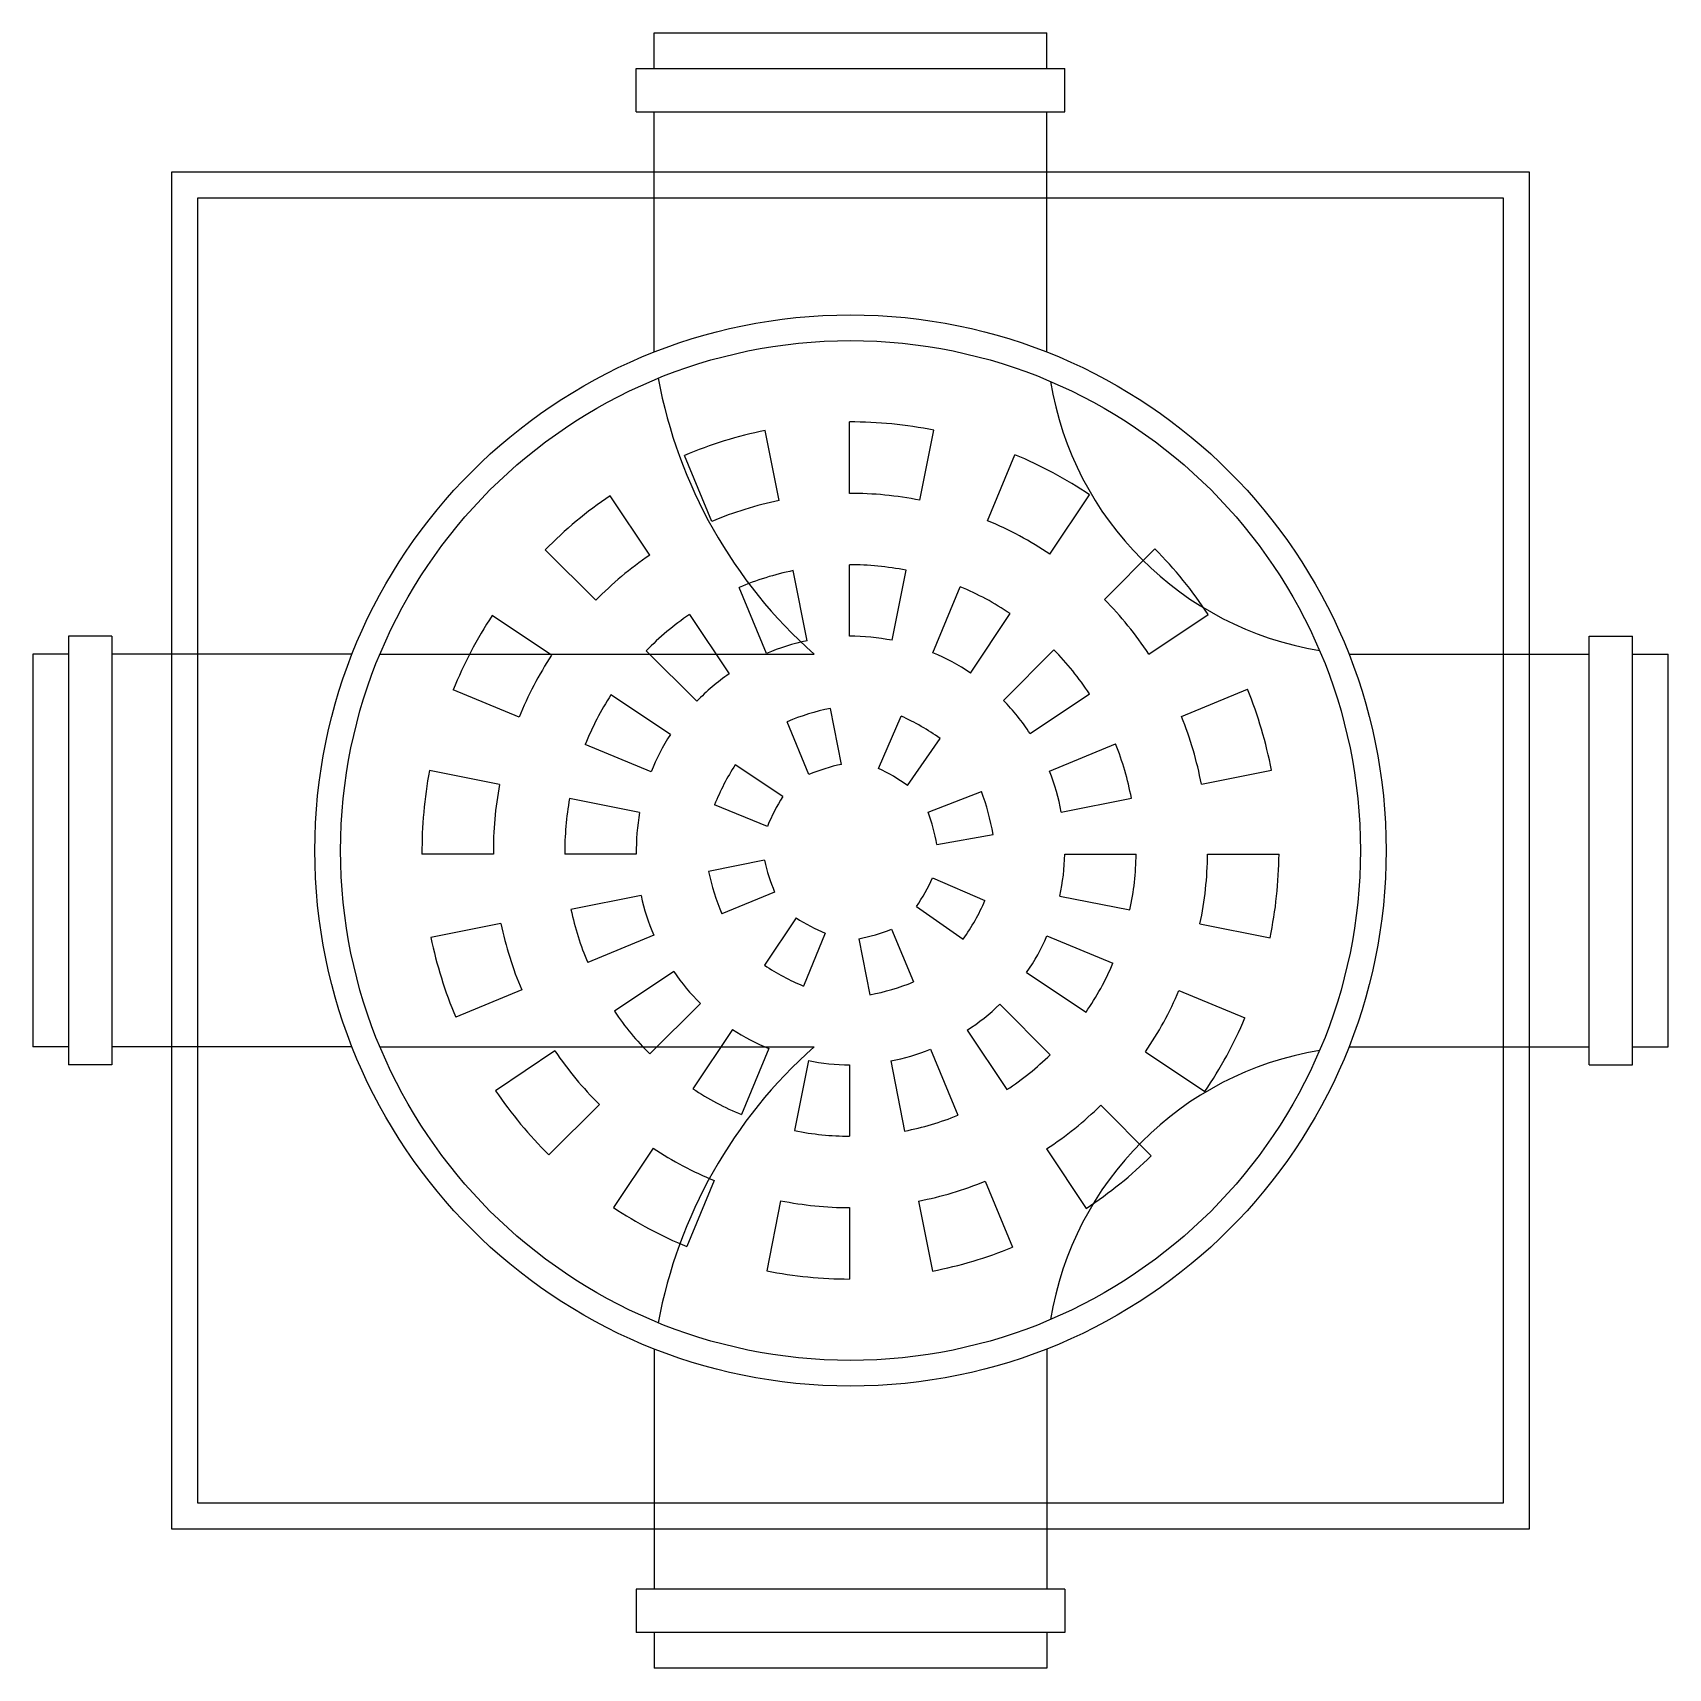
# Model space of a CAD drawing. Header units: millimetres. Extents: x 1963.272 to 1963.73, y 1849.725 to 1850.183.
import ezdxf

# ---------------------------------------------------------------- set-up
doc = ezdxf.new("R2010")
doc.units = ezdxf.units.MM

msp = doc.modelspace()

# ---------------------------------------------------------------- linework, layer by layer
for p, q in [((1963.44609378144, 1850.172835865002), (1963.44609378144, 1850.182835864999)), ((1963.44609378144, 1850.182835864999), (1963.556093781413, 1850.182835864999)), ((1963.556093781413, 1850.172835865002), (1963.556093781413, 1850.182835864999)), ((1963.441093781441, 1850.172835865002), (1963.44609378144, 1850.172835865002)), ((1963.441093781441, 1850.160687621723), (1963.441093781441, 1850.172835865002)), ((1963.44609378144, 1850.172835865002), (1963.556093781413, 1850.172835865002)), ((1963.556093781413, 1850.172835865002), (1963.561093781411, 1850.172835865002)), ((1963.561093781411, 1850.160687621723), (1963.561093781411, 1850.172835865002)), ((1963.441093781441, 1850.160687621723), (1963.44609378144, 1850.160687621723)), ((1963.44609378144, 1850.093388722374), (1963.44609378144, 1850.160687621723)), ((1963.44609378144, 1850.160687621723), (1963.556093781413, 1850.160687621723)), ((1963.556093781412, 1850.093388722374), (1963.556093781413, 1850.160687621723)), ((1963.556093781413, 1850.160687621723), (1963.561093781411, 1850.160687621723)), ((1963.500826896036, 1850.053835508859), (1963.500826896036, 1850.073835568216)), ((1963.48113137571, 1850.051823121099), (1963.477229534498, 1850.071439001516)), ((1963.520542936797, 1850.051926284283), (1963.524444743842, 1850.071541992937)), ((1963.46223468205, 1850.045976900351), (1963.454580882663, 1850.064454806635)), ((1963.539498021945, 1850.046167410584), (1963.547151697496, 1850.064645017903)), ((1963.444878749391, 1850.036539372623), (1963.433767053222, 1850.053169201142)), ((1963.556941204818, 1850.036788051833), (1963.568052666086, 1850.053417528799)), ((1963.429738222926, 1850.023895727053), (1963.415595592646, 1850.038038357333)), ((1963.572184396128, 1850.024164554034), (1963.586326702795, 1850.038306860701)), ((1963.488935127678, 1850.012591010638), (1963.485033234307, 1850.032207153276)), ((1963.500826896036, 1850.013835271431), (1963.500826896036, 1850.033835419824)), ((1963.512739321492, 1850.012694860884), (1963.516641129447, 1850.032310574107)), ((1963.47754254232, 1850.009020456476), (1963.469888546809, 1850.027498836243)), ((1963.524190657034, 1850.009212162611), (1963.531844342942, 1850.027689794932)), ((1963.417393383335, 1850.008555544817), (1963.400763293017, 1850.019667415913)), ((1963.455990591322, 1850.019909325953), (1963.467102724799, 1850.003278842957)), ((1963.534718169064, 1850.003528928459), (1963.545829715245, 1850.020158532507)), ((1963.584631536045, 1850.008803524156), (1963.601261274792, 1850.01991516034)), ((1963.282093781424, 1850.013835864984), (1963.282093781424, 1850.008835864985)), ((1963.294242024702, 1850.013835864984), (1963.282093781424, 1850.013835864984)), ((1963.294242024702, 1850.013835864984), (1963.294242024702, 1850.008835864985)), ((1963.70794553815, 1850.013835864984), (1963.720093781429, 1850.013835864984)), ((1963.70794553815, 1850.008835864985), (1963.70794553815, 1850.013835864984)), ((1963.720093781429, 1850.008835864985), (1963.720093781429, 1850.013835864984)), ((1963.282093781424, 1850.008835864985), (1963.272093781426, 1850.008835864985)), ((1963.272093781426, 1850.008835864985), (1963.272093781426, 1849.898835865013)), ((1963.282093781424, 1850.008835864985), (1963.282093781424, 1849.898835865013)), ((1963.361540924051, 1850.008835864985), (1963.294242024702, 1850.008835864985)), ((1963.294242024702, 1850.008835864985), (1963.294242024702, 1849.898835865013)), ((1963.369337136284, 1850.008835864985), (1963.490901791702, 1850.008835864985)), ((1963.458024472918, 1849.99560947706), (1963.443881100553, 1850.009752849425)), ((1963.543899440691, 1849.995879598598), (1963.558042003936, 1850.010022161842)), ((1963.640646638801, 1850.008835864985), (1963.70794553815, 1850.008835864985)), ((1963.70794553815, 1849.898835865013), (1963.70794553815, 1850.008835864985)), ((1963.720093781429, 1850.008835864985), (1963.730093781426, 1850.008835864985)), ((1963.720093781429, 1849.898835865013), (1963.720093781429, 1850.008835864985)), ((1963.730093781426, 1849.898835865013), (1963.730093781426, 1850.008835864985)), ((1963.408308122651, 1849.991129584653), (1963.389829678869, 1849.998783606679)), ((1963.450654960315, 1849.986330869614), (1963.434023822721, 1849.997443440479)), ((1963.551371365501, 1849.986579788704), (1963.568001624041, 1849.997691772204)), ((1963.593803065108, 1849.99131904415), (1963.612281209898, 1849.998972942329)), ((1963.498579539134, 1849.977949358644), (1963.495458024436, 1849.993642272755)), ((1963.508898018836, 1849.976794110425), (1963.515293619741, 1849.991462103784)), ((1963.489465470846, 1849.975092915315), (1963.483342274438, 1849.989875619128)), ((1963.445266716754, 1849.97582083373), (1963.426786993044, 1849.983475385919)), ((1963.517067093541, 1849.972046227405), (1963.526201484076, 1849.985184797282)), ((1963.556845667133, 1849.976010788678), (1963.575324643229, 1849.983665031197)), ((1963.482131001403, 1849.968943647478), (1963.468826091327, 1849.97783370417)), ((1963.402813762941, 1849.972303078281), (1963.383197137001, 1849.976205067787)), ((1963.599354515086, 1849.9724054159), (1963.618970969242, 1849.976307371236)), ((1963.442048855782, 1849.96449873308), (1963.422430849094, 1849.968400997233)), ((1963.522848460675, 1849.964533979929), (1963.537742528858, 1849.9703833889)), ((1963.560120109476, 1849.964601207398), (1963.579737686623, 1849.96850338611)), ((1963.477820406554, 1849.96053561877), (1963.463036627586, 1849.966659260522)), ((1963.52525433758, 1849.955526588886), (1963.54100306177, 1849.958357856706)), ((1963.401099073827, 1849.952807053943), (1963.381098191725, 1849.952807053943)), ((1963.44110260251, 1849.952807053943), (1963.421100397026, 1849.952807053943)), ((1963.477012363092, 1849.951090771824), (1963.461318301375, 1849.947969028854)), ((1963.561084960343, 1849.952807053943), (1963.581087165826, 1849.952807053943)), ((1963.601088489025, 1849.952807053943), (1963.621089371128, 1849.952807053943)), ((1963.524089152864, 1849.946200173443), (1963.538755793696, 1849.939805162272)), ((1963.442440846882, 1849.941193346684), (1963.422823269736, 1849.937291167971)), ((1963.479852650445, 1849.942210788444), (1963.465069469568, 1849.936087394429)), ((1963.559724682683, 1849.941091555768), (1963.579342689371, 1849.937189291614)), ((1963.519546191615, 1849.938144482754), (1963.532683274573, 1849.929011125977)), ((1963.403206441273, 1849.933389138181), (1963.383589987116, 1849.929487182845)), ((1963.485870617062, 1849.934991109902), (1963.476981380116, 1849.921687426663)), ((1963.512574692311, 1849.93181352155), (1963.518697763645, 1849.917031119691)), ((1963.598959775526, 1849.933287210566), (1963.618576401464, 1849.92938522106)), ((1963.445991206073, 1849.930093367458), (1963.427512229977, 1849.92243912494)), ((1963.494044945041, 1849.930665256059), (1963.487921996315, 1849.915883150202)), ((1963.5034096666, 1849.929125062335), (1963.506531245058, 1849.913431827671)), ((1963.556115197903, 1849.929905889469), (1963.574594921613, 1849.922251337279)), ((1963.451601942057, 1849.919915991241), (1963.434971683517, 1849.908804007742)), ((1963.550417352286, 1849.919671770432), (1963.567048489881, 1849.908559199567)), ((1963.409033808098, 1849.914785111987), (1963.390555663309, 1849.907131213807)), ((1963.593073792007, 1849.914597138545), (1963.611552235788, 1849.906943116519)), ((1963.459050047828, 1849.911030205735), (1963.444907484583, 1849.896887642489)), ((1963.542867393488, 1849.910766556491), (1963.557010765853, 1849.896623184126)), ((1963.468050873259, 1849.903754269378), (1963.456939327078, 1849.88712466533)), ((1963.533765322568, 1849.903511214982), (1963.544877456045, 1849.886880731985)), ((1963.282093781424, 1849.898835865013), (1963.272093781426, 1849.898835865013)), ((1963.282093781424, 1849.898835865013), (1963.282093781424, 1849.893835865014)), ((1963.361540924051, 1849.898835865013), (1963.294242024702, 1849.898835865013)), ((1963.294242024702, 1849.898835865013), (1963.294242024702, 1849.893835865014)), ((1963.369337136284, 1849.898835865013), (1963.490901791702, 1849.898835865013)), ((1963.640646638801, 1849.898835865013), (1963.70794553815, 1849.898835865013)), ((1963.70794553815, 1849.893835865014), (1963.70794553815, 1849.898835865013)), ((1963.720093781429, 1849.893835865014), (1963.720093781429, 1849.898835865013)), ((1963.720093781429, 1849.898835865013), (1963.730093781426, 1849.898835865013)), ((1963.418341771512, 1849.897692255789), (1963.401712032765, 1849.886580619605)), ((1963.478268783234, 1849.898346952075), (1963.470615097327, 1849.879869319754)), ((1963.489328494967, 1849.895000688153), (1963.485426687012, 1849.87538497493)), ((1963.512345270888, 1849.894900273164), (1963.516247164259, 1849.875284130526)), ((1963.523461939399, 1849.898161225271), (1963.531115934909, 1849.879682845504)), ((1963.583678929268, 1849.89744709523), (1963.600309019584, 1849.886335224133)), ((1963.294242024702, 1849.893835865014), (1963.282093781424, 1849.893835865014)), ((1963.500826896036, 1849.893836458567), (1963.500826896036, 1849.873836310174)), ((1963.70794553815, 1849.893835865014), (1963.720093781429, 1849.893835865014)), ((1963.430765092392, 1849.882745250298), (1963.416622785724, 1849.868602943631)), ((1963.571153643481, 1849.882480306498), (1963.58529627376, 1849.868337676219)), ((1963.445827837505, 1849.870495146004), (1963.434716376237, 1849.853865669039)), ((1963.555989297977, 1849.870250685316), (1963.567100994146, 1849.853620856796)), ((1963.462961418323, 1849.861391704101), (1963.455307742771, 1849.842914096783)), ((1963.538769799669, 1849.861204781397), (1963.546423599056, 1849.842726875112)), ((1963.481524879664, 1849.855769264753), (1963.477623072617, 1849.836153556099)), ((1963.500826896036, 1849.853836221139), (1963.500826896036, 1849.833836161782)), ((1963.520149022857, 1849.855668162704), (1963.52405086407, 1849.836052282287)), ((1963.44609378144, 1849.814283007624), (1963.44609378144, 1849.746984108275)), ((1963.556093781413, 1849.814283007624), (1963.556093781413, 1849.746984108275)), ((1963.441093781441, 1849.746984108275), (1963.441093781441, 1849.734835864997)), ((1963.44609378144, 1849.746984108275), (1963.441093781441, 1849.746984108275)), ((1963.556093781413, 1849.746984108275), (1963.44609378144, 1849.746984108275)), ((1963.561093781411, 1849.746984108275), (1963.556093781413, 1849.746984108275)), ((1963.561093781411, 1849.746984108275), (1963.561093781411, 1849.734835864997)), ((1963.44609378144, 1849.734835864997), (1963.441093781441, 1849.734835864997)), ((1963.44609378144, 1849.734835864997), (1963.44609378144, 1849.724835864999)), ((1963.556093781413, 1849.734835864997), (1963.44609378144, 1849.734835864997)), ((1963.561093781411, 1849.734835864997), (1963.556093781413, 1849.734835864997)), ((1963.556093781413, 1849.734835864997), (1963.556093781413, 1849.724835864999)), ((1963.556093781413, 1849.724835864999), (1963.44609378144, 1849.724835864999))]:
    msp.add_line(p, q)
for points in [[(1963.311093781426, 1850.143835864999), (1963.691093781426, 1850.143835864999), (1963.691093781426, 1849.763835864999), (1963.311093781426, 1849.763835864999)], [(1963.318318386005, 1850.13661126042), (1963.683869176847, 1850.13661126042), (1963.683869176847, 1849.771060469578), (1963.318318386005, 1849.771060469578)]]:
    msp.add_lwpolyline(points, close=True)
for radius in [0.1499999999998636, 0.1427753954208129]:
    msp.add_circle((1963.501093781426, 1849.953835864999), radius)
for centre, radius, start, end in [((1963.581356421312, 1850.110920690697), 0.1363941041921674, 190.4988657507863, 228.4567069698499), ((1963.647358069427, 1850.100100153), 0.09151072924950265, 189.3835779983168, 260.6164220016832), ((1963.501093781426, 1849.953835864999), 0.12, 78.77914740609391, 90.12742849227261), ((1963.501093781426, 1849.953835864999), 0.12, 101.4708129147769, 112.8057121042027), ((1963.501093781426, 1849.953835864999), 0.12, 56.08304477707456, 67.42974628640533), ((1963.501093781426, 1849.953835864999), 0.12, 124.1288634110386, 135.4374554944436), ((1963.501093781426, 1849.953835864999), 0.09999999999999998, 101.5149757863535, 112.8668552909716), ((1963.501093781426, 1849.953835864999), 0.09999999999999998, 78.78497688797933, 90.15291424619461), ((1963.501093781426, 1849.953835864999), 0.09999999999999998, 56.0496536077186, 67.41569553438433), ((1963.501093781426, 1849.953835864999), 0.09999999999999998, 124.204637551025, 135.5249488374905), ((1963.501093781426, 1849.953835864999), 0.12, 33.41235805088182, 44.74275884493056), ((1963.501093781426, 1849.953835864999), 0.07999999999999997, 101.5812203970883, 112.9585708762247), ((1963.501093781426, 1849.953835864999), 0.07999999999999997, 78.79372111148237, 90.19114293539484), ((1963.501093781426, 1849.953835864999), 0.07999999999999997, 55.99956672258983, 67.39461939660926), ((1963.501093781426, 1849.953835864999), 0.09999999999999998, 33.34482862920866, 44.69131015761353), ((1963.501093781426, 1849.953835864999), 0.12, 146.7292364204224, 158.002600294224), ((1963.501093781426, 1849.953835864999), 0.07999999999999997, 124.318300293449, 135.6561912111503), ((1963.501093781426, 1849.953835864999), 0.05999999999999997, 78.80829481971915, 90.254857614887), ((1963.501093781426, 1849.953835864999), 0.05999999999999997, 101.6916291093113, 113.1114329123221), ((1963.501093781426, 1849.953835864999), 0.05999999999999997, 55.91608813649029, 67.35949246720305), ((1963.501093781426, 1849.953835864999), 0.07999999999999997, 33.24353341204905, 44.6141366469546), ((1963.501093781426, 1849.953835864999), 0.09999999999999998, 146.8250866550497, 158.1031237565662), ((1963.501093781426, 1849.953835864999), 0.05999999999999997, 124.5077433887477, 135.8749364924483), ((1963.501093781426, 1849.953835864999), 0.07999999999999997, 146.9688651087425, 158.253912527953), ((1963.501093781426, 1849.953835864999), 0.05999999999999997, 33.07470437576632, 44.48551250435197), ((1963.501093781426, 1849.953835864999), 0.12, 10.79307278205656, 22.09493224237163), ((1963.508306462131, 1849.930945242133), 0.06399999999999999, 101.5812203970883, 112.9585708762247), ((1963.488979879114, 1849.933121834207), 0.06399999999999999, 54.43771797456932, 65.7227653937772), ((1963.501093781426, 1849.953835864999), 0.09999999999999998, 10.70168478108031, 22.01391690915838), ((1963.501093781426, 1849.953835864999), 0.05999999999999997, 147.2085063726718, 158.5052392679969), ((1963.501093781426, 1849.953835864999), 0.07999999999999997, 10.56460009126911, 21.89239203641185), ((1963.522482058291, 1849.942947643786), 0.06399999999999999, 146.9688651087425, 158.253912527953), ((1963.508306462131, 1849.930945242133), 0.04799999999999998, 101.6916291093113, 113.1114329123221), ((1963.488979879114, 1849.933121834207), 0.04799999999999998, 54.18639123453147, 65.48312412986886), ((1963.501093781426, 1849.953835864999), 0.12, 169.256649067557, 180.4912271132829), ((1963.501093781426, 1849.953835864999), 0.09999999999999998, 169.3579823674783, 180.5894757135811), ((1963.501093781426, 1849.953835864999), 0.05999999999999997, 10.3361165008614, 21.6898442370535), ((1963.501093781426, 1849.953835864999), 0.07999999999999997, 169.5099859824325, 180.7368519544348), ((1963.522482058291, 1849.942947643786), 0.04799999999999998, 147.2085063726718, 158.5052392679969), ((1963.47789634153, 1849.947702254398), 0.06399999999999999, 9.584022538938427, 20.75623059380364), ((1963.501093781426, 1849.953835864999), 0.05999999999999997, 169.7633377570712, 180.9824903390822), ((1963.47789634153, 1849.947702254398), 0.04799999999999998, 9.381474739581572, 20.52774700338086), ((1963.523934710728, 1849.961204786476), 0.04799999999999998, 192.1638834991451, 203.3101557629515), ((1963.501093781426, 1849.953835864999), 0.05999999999999997, 347.7366622429308, 359.0175096609178), ((1963.501093781426, 1849.953835864999), 0.07999999999999997, 347.9900140175707, 359.2631480455651), ((1963.501093781426, 1849.953835864999), 0.09999999999999998, 348.1420176325169, 359.4105242864188), ((1963.501093781426, 1849.953835864999), 0.12, 348.2433509324424, 359.5087728867171), ((1963.523934710728, 1849.961204786476), 0.06399999999999999, 191.9353999087321, 203.1076079635932), ((1963.480202343623, 1849.965641057544), 0.04799999999999998, 325.0511229697169, 336.1077186390297), ((1963.501093781426, 1849.953835864999), 0.05999999999999997, 192.1638834991451, 203.3101557629515), ((1963.501093781426, 1849.953835864999), 0.07999999999999997, 191.9353999087321, 203.1076079635932), ((1963.480202343623, 1849.965641057544), 0.06399999999999999, 325.0862498991285, 336.1911972251158), ((1963.501093781426, 1849.953835864999), 0.09999999999999998, 191.7983152189147, 202.9860830908349), ((1963.512304943595, 1849.975056386398), 0.04799999999999998, 236.5839118635004, 247.6405075328116), ((1963.494548245243, 1849.976300004959), 0.04799999999999998, 280.6385670876692, 292.0583708906923), ((1963.501093781426, 1849.953835864999), 0.12, 191.7069272179425, 202.9050677576266), ((1963.501093781426, 1849.953835864999), 0.05999999999999997, 325.2914936273382, 336.4947607319985), ((1963.512304943595, 1849.975056386398), 0.06399999999999999, 236.5004332774006, 247.6053806033902), ((1963.501093781426, 1849.953835864999), 0.07999999999999997, 325.5311348912516, 336.7460874720362), ((1963.501093781426, 1849.953835864999), 0.05999999999999997, 214.4252956242451, 225.5144874956388), ((1963.494548245243, 1849.976300004959), 0.06399999999999999, 280.7914291237765, 292.1687796029346), ((1963.501093781426, 1849.953835864999), 0.09999999999999998, 325.6749133449262, 336.8968762434322), ((1963.501093781426, 1849.953835864999), 0.07999999999999997, 214.256466587956, 225.3858633530546), ((1963.501093781426, 1849.953835864999), 0.05999999999999997, 302.9922566112503, 314.1250635075701), ((1963.501093781426, 1849.953835864999), 0.05999999999999997, 236.5839118635004, 247.6405075328116), ((1963.501093781426, 1849.953835864999), 0.12, 325.7707635795899, 336.9973997057772), ((1963.581356421312, 1849.796751039301), 0.1363941041921674, 131.5432930301485, 169.5011342492136), ((1963.501093781426, 1849.953835864999), 0.09999999999999998, 214.1551713707863, 225.3086898423956), ((1963.501093781426, 1849.953835864999), 0.05999999999999997, 258.6917051802748, 269.745142385113), ((1963.501093781426, 1849.953835864999), 0.05999999999999997, 280.8083708906939, 291.8885670876589), ((1963.501093781426, 1849.953835864999), 0.07999999999999997, 303.1816997065638, 314.3438087888405), ((1963.647358069427, 1849.807571576998), 0.09151072924950265, 99.38357799831677, 170.6164220016832), ((1963.501093781426, 1849.953835864999), 0.12, 214.0876419491139, 225.2572411550602), ((1963.501093781426, 1849.953835864999), 0.07999999999999997, 236.5004332774006, 247.6053806033902), ((1963.501093781426, 1849.953835864999), 0.09999999999999998, 303.2953624489693, 314.4750511625095), ((1963.501093781426, 1849.953835864999), 0.07999999999999997, 280.9187796029279, 292.0414291237704), ((1963.501093781426, 1849.953835864999), 0.07999999999999997, 258.7062788884994, 269.8088570646051), ((1963.501093781426, 1849.953835864999), 0.09999999999999998, 236.4503463922643, 247.5843044655985), ((1963.501093781426, 1849.953835864999), 0.12, 303.3711365889873, 314.5625445055564), ((1963.501093781426, 1849.953835864999), 0.09999999999999998, 280.9850242136524, 292.1331447090361), ((1963.501093781426, 1849.953835864999), 0.12, 236.4169552229433, 247.5702537136011), ((1963.501093781426, 1849.953835864999), 0.09999999999999998, 258.7150231120323, 269.8470857537794), ((1963.501093781426, 1849.953835864999), 0.12, 281.0291870852217, 292.19428789578), ((1963.501093781426, 1849.953835864999), 0.12, 258.7208525939149, 269.8725715077273)]:
    msp.add_arc(centre, radius, start, end)

doc.saveas('drawing.dxf')
